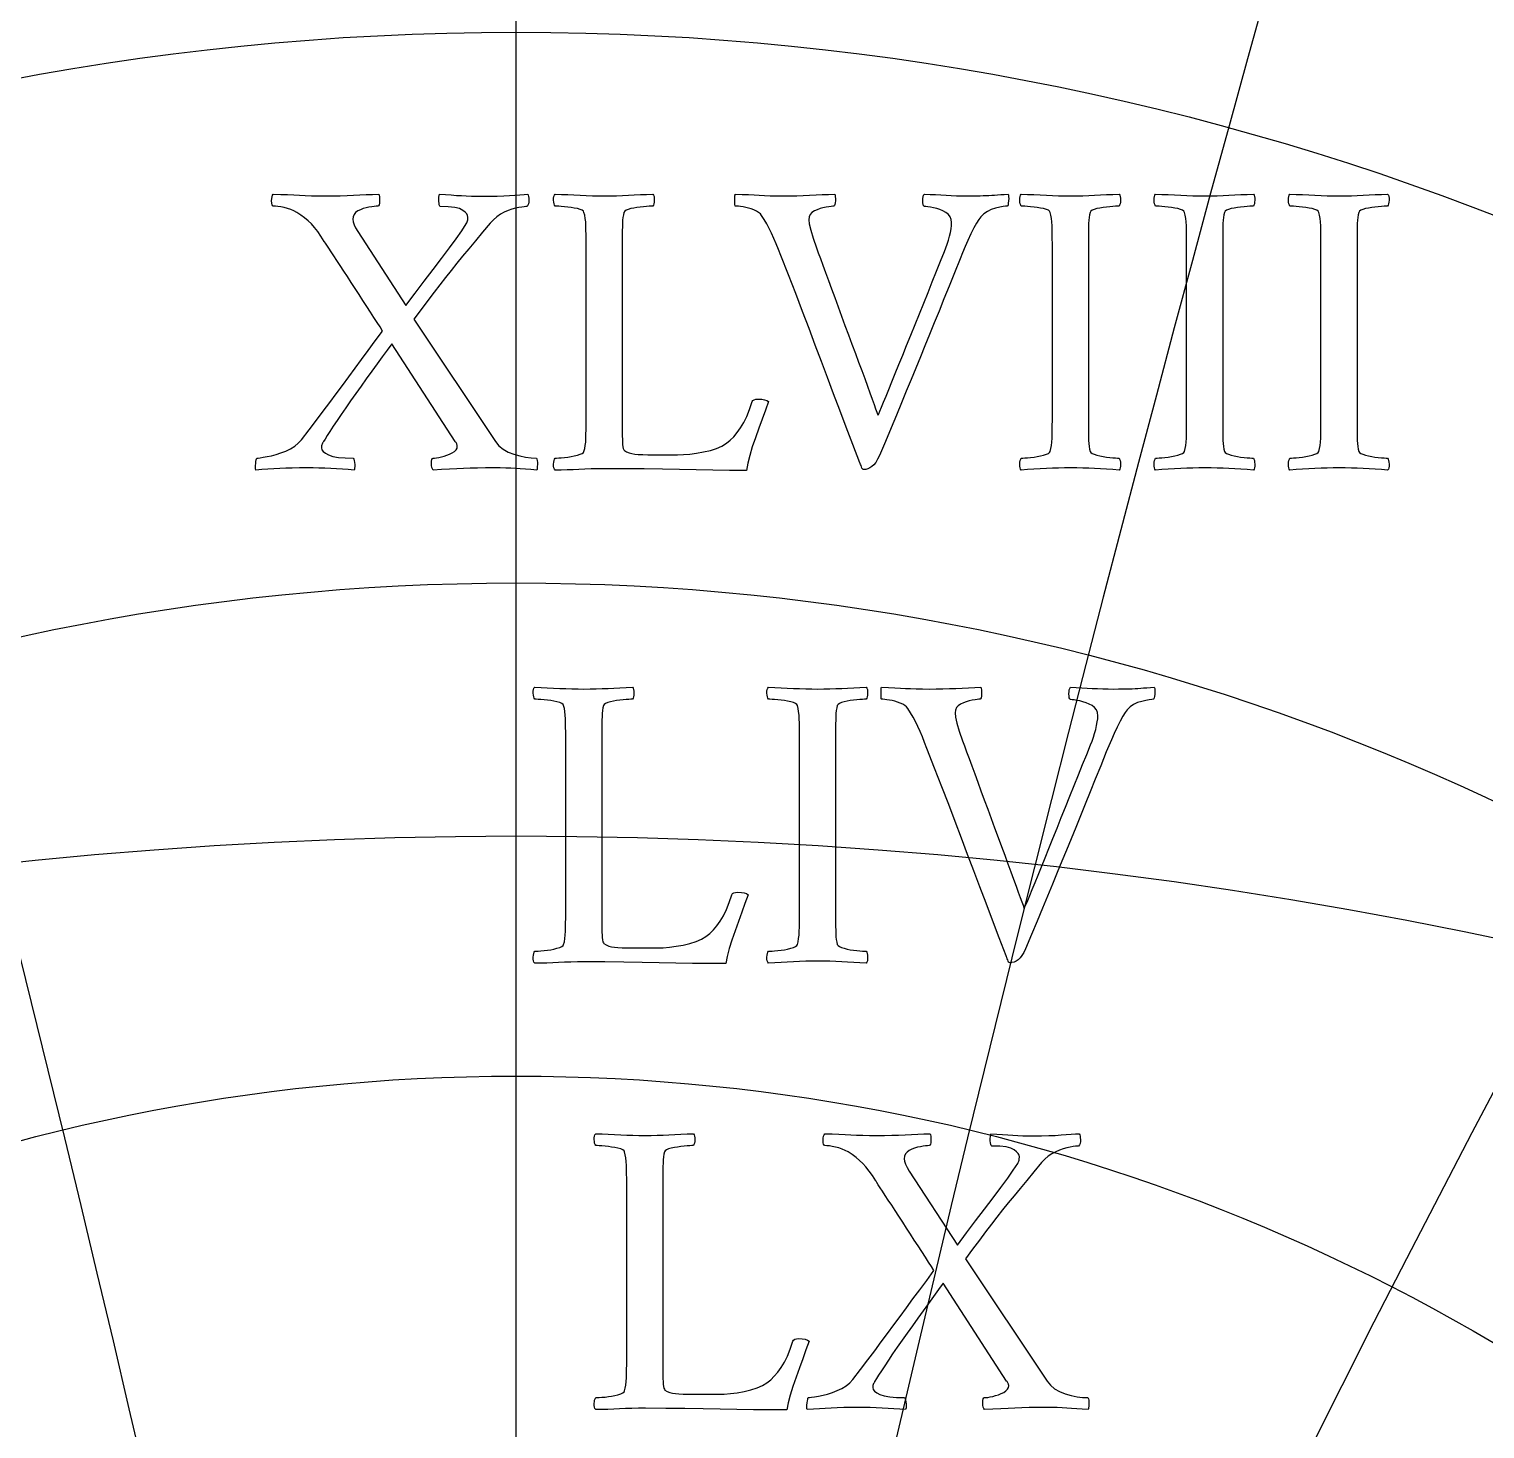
# Model space of a CAD drawing. Header units: millimetres. Extents: x -69 to 69, y -69 to 71.
# Drawn here: x -4.64 to 9.22, y 39.13 to 52.45 of the extents above; entities that cross this region are included whole.
import ezdxf

# ---------------------------------------------------------------- set-up
doc = ezdxf.new("R2010")
doc.units = ezdxf.units.MM
for name, color, linetype in [('CUT_OUTER', 1, 'Continuous'), ('ENGRAVE', 7, 'Continuous'), ('ENGRAVE_FINE', 8, 'Continuous'), ('TEXT', 5, 'Continuous')]:
    doc.layers.add(name, color=color, linetype=linetype)

msp = doc.modelspace()

# ---------------------------------------------------------------- linework, layer by layer
at = {"layer": 'CUT_OUTER'}
for centre, radius, start, end in [((-0.0002, -0.0002), 69.3899, 142.382592, 87.802904), ((-0.0008, 0.001), 69.3887, 92.196259, 142.383048)]:
    msp.add_arc(centre, radius, start, end, dxfattribs=at)
at = {"layer": 'ENGRAVE'}
msp.add_lwpolyline([(0, -68.4), (0, 68.4)], dxfattribs=at)
for centre, radius in [((0, 0), 68.4), ((0, 30.8113), 34.3351), ((0, 28.589), 29.7615), ((0, 26.798), 25.6255), ((0, 25.3528), 21.829), ((0, 0), 44.7739), ((0, 24.1917), 18.2971)]:
    msp.add_circle(centre, radius, dxfattribs=at)
for centre, radius, start, end in [((0, 33.5849), 39.4795, 131.30785, 48.69215), ((0, 37.0825), 45.3808, 158.30757, 21.69243), ((0, 41.5606), 52.3099, 177.16632, 2.83368)]:
    msp.add_arc(centre, radius, start, end, dxfattribs=at)
at = {"layer": 'ENGRAVE_FINE'}
for centre, radius, start, end in [((-326.7411, -36.2572), 331.7816, 3.549067, 18.208032), ((-326.7411, -36.2572), 331.7816, 3.549067, 18.208032), ((326.7411, -36.2572), 331.7816, 161.791968, 176.450933), ((326.7411, -36.2572), 331.7816, 161.791968, 176.450933), ((-158.2911, -36.2572), 168.4499, 7.145895, 36.6736), ((-158.2911, -36.2572), 168.4499, 7.145895, 36.6736), ((158.2911, -36.2572), 168.4499, 143.3264, 172.854105), ((158.2911, -36.2572), 168.4499, 143.3264, 172.854105), ((-99.7891, -36.2572), 115.2265, 10.840654, 55.662821), ((-99.7891, -36.2572), 115.2265, 10.840654, 55.662821), ((99.7891, -36.2572), 115.2265, 124.337179, 169.159346), ((99.7891, -36.2572), 115.2265, 124.337179, 169.159346), ((-68.6608, -36.2572), 89.6303, 14.688568, 75.445741), ((-68.6608, -36.2572), 89.6303, 14.688568, 75.445741), ((68.6608, -36.2572), 89.6303, 104.554259, 165.311432), ((68.6608, -36.2572), 89.6303, 104.554259, 165.311432)]:
    msp.add_arc(centre, radius, start, end, dxfattribs=at)
at = {"layer": 'TEXT'}
for points in [[(-1.8143, 50.8657), (-1.743, 50.866), (-1.6747, 50.8672), (-1.6095, 50.8691), (-1.5473, 50.8717), (-1.4868, 50.8746), (-1.4269, 50.8773), (-1.3675, 50.8797), (-1.3086, 50.8818), (-1.3051, 50.8717), (-1.3025, 50.8576), (-1.301, 50.8394), (-1.3005, 50.8171), (-1.3015, 50.7959), (-1.3046, 50.7807), (-1.3096, 50.7716), (-1.3167, 50.7686), (-1.3326, 50.7679), (-1.3521, 50.766), (-1.3751, 50.7629), (-1.4016, 50.7585), (-1.4295, 50.7524), (-1.4563, 50.7443), (-1.482, 50.7342), (-1.5068, 50.7221), (-1.5281, 50.7073), (-1.5432, 50.6892), (-1.5523, 50.6678), (-1.5554, 50.6432), (-1.5523, 50.6192), (-1.5432, 50.5916), (-1.5281, 50.5605), (-1.5068, 50.5259), (-1.0497, 49.822), (-0.9617, 49.9396), (-0.8758, 50.0536), (-0.7918, 50.1641), (-0.7099, 50.271), (-0.6346, 50.3704), (-0.5704, 50.4581), (-0.5173, 50.5342), (-0.4753, 50.5987), (-0.4699, 50.6088), (-0.4657, 50.6189), (-0.4628, 50.629), (-0.4611, 50.6391), (-0.4603, 50.6482), (-0.4596, 50.6553), (-0.4593, 50.6604), (-0.4591, 50.6634), (-0.4622, 50.6781), (-0.4713, 50.6937), (-0.4864, 50.7104), (-0.5077, 50.7281), (-0.5393, 50.744), (-0.5855, 50.7554), (-0.6465, 50.7623), (-0.7221, 50.7645), (-0.7275, 50.7692), (-0.7317, 50.7792), (-0.7346, 50.7945), (-0.7362, 50.8151), (-0.7366, 50.8367), (-0.7357, 50.855), (-0.7336, 50.8701), (-0.7302, 50.8818), (-0.6731, 50.8779), (-0.6194, 50.8743), (-0.569, 50.8708), (-0.5218, 50.8677), (-0.4752, 50.865), (-0.4263, 50.8631), (-0.3751, 50.862), (-0.3216, 50.8616), (-0.2478, 50.8621), (-0.18, 50.8636), (-0.1183, 50.8662), (-0.0627, 50.8697), (-0.0124, 50.8735), (0.0334, 50.8768), (0.0746, 50.8796), (0.1112, 50.8818), (0.1149, 50.8722), (0.1178, 50.8596), (0.12, 50.8439), (0.1214, 50.8252), (0.121, 50.8062), (0.1178, 50.7898), (0.1119, 50.7759), (0.1032, 50.7645), (0.0922, 50.7639), (0.0753, 50.762), (0.0527, 50.7588), (0.0243, 50.7544), (-0.0078, 50.7478), (-0.0415, 50.7382), (-0.0766, 50.7256), (-0.1133, 50.7099), (-0.1498, 50.6906), (-0.1846, 50.6669), (-0.2176, 50.639), (-0.2488, 50.6068), (-0.3212, 50.5188), (-0.3888, 50.4369), (-0.4517, 50.361), (-0.5097, 50.2912), (-0.5649, 50.2242), (-0.6194, 50.1567), (-0.6731, 50.0887), (-0.7261, 50.0202), (-0.781, 49.9482), (-0.8404, 49.8695), (-0.9043, 49.7843), (-0.9729, 49.6926), (-0.1962, 48.5276), (-0.1641, 48.4881), (-0.1244, 48.4547), (-0.0771, 48.4274), (-0.0222, 48.4062), (0.0351, 48.3903), (0.09, 48.3789), (0.1423, 48.3721), (0.1921, 48.3698), (0.1973, 48.3599), (0.2007, 48.3465), (0.2024, 48.3296), (0.2023, 48.3091), (0.2011, 48.2891), (0.1997, 48.2737), (0.1981, 48.2628), (0.1962, 48.2565), (0.1396, 48.2604), (0.087, 48.2641), (0.0384, 48.2675), (-0.0061, 48.2707), (-0.0508, 48.2733), (-0.1001, 48.2752), (-0.154, 48.2764), (-0.2124, 48.2768), (-0.2926, 48.2764), (-0.3676, 48.2752), (-0.4373, 48.2733), (-0.5016, 48.2707), (-0.5659, 48.2675), (-0.6356, 48.2641), (-0.7106, 48.2604), (-0.7908, 48.2565), (-0.7979, 48.2666), (-0.803, 48.2808), (-0.806, 48.299), (-0.807, 48.3212), (-0.806, 48.3425), (-0.803, 48.3577), (-0.7979, 48.3668), (-0.7908, 48.3698), (-0.7768, 48.3705), (-0.759, 48.3728), (-0.7374, 48.3766), (-0.7119, 48.3819), (-0.685, 48.3889), (-0.6589, 48.3976), (-0.6334, 48.4081), (-0.6088, 48.4204), (-0.5876, 48.4341), (-0.5724, 48.4492), (-0.5633, 48.4655), (-0.5603, 48.4831), (-0.5606, 48.4875), (-0.5618, 48.4927), (-0.5637, 48.4986), (-0.5663, 48.5053), (-0.5695, 48.512), (-0.5729, 48.5179), (-0.5766, 48.5231), (-0.5805, 48.5276), (-1.1832, 49.4579), (-1.2286, 49.3976), (-1.2757, 49.3341), (-1.3247, 49.2672), (-1.3754, 49.197), (-1.4266, 49.1256), (-1.477, 49.0549), (-1.5267, 48.985), (-1.5756, 48.9159), (-1.6224, 48.8491), (-1.6656, 48.7864), (-1.7053, 48.7278), (-1.7414, 48.6732), (-1.773, 48.6246), (-1.7991, 48.5842), (-1.8196, 48.5518), (-1.8345, 48.5276), (-1.8368, 48.523), (-1.8395, 48.5174), (-1.8428, 48.5109), (-1.8466, 48.5033), (-1.8502, 48.4949), (-1.8527, 48.4861), (-1.8542, 48.4767), (-1.8547, 48.4669), (-1.8504, 48.4491), (-1.8375, 48.432), (-1.816, 48.4157), (-1.7859, 48.4001), (-1.7455, 48.3869), (-1.6929, 48.3774), (-1.6282, 48.3717), (-1.5513, 48.3698), (-1.5459, 48.3599), (-1.5417, 48.3465), (-1.5388, 48.3296), (-1.5372, 48.3091), (-1.5368, 48.2891), (-1.5377, 48.2737), (-1.5398, 48.2628), (-1.5432, 48.2565), (-1.5981, 48.2604), (-1.6535, 48.2641), (-1.7093, 48.2675), (-1.7657, 48.2707), (-1.8221, 48.2733), (-1.878, 48.2752), (-1.9333, 48.2764), (-1.9882, 48.2768), (-2.0623, 48.2764), (-2.1308, 48.2752), (-2.1937, 48.2733), (-2.2511, 48.2707), (-2.3062, 48.2675), (-2.3624, 48.2641), (-2.4195, 48.2604), (-2.4777, 48.2565), (-2.4808, 48.268), (-2.4822, 48.2823), (-2.4818, 48.2994), (-2.4797, 48.3192), (-2.4768, 48.3383), (-2.4741, 48.3531), (-2.4717, 48.3636), (-2.4696, 48.3698), (-2.4573, 48.3707), (-2.4367, 48.3733), (-2.4078, 48.3778), (-2.3705, 48.3839), (-2.3282, 48.3925), (-2.2845, 48.4042), (-2.2392, 48.4188), (-2.1925, 48.4365), (-2.1476, 48.4576), (-2.108, 48.4826), (-2.0738, 48.5112), (-2.0448, 48.5437), (-1.9718, 48.6388), (-1.9022, 48.7298), (-1.8363, 48.8168), (-1.7738, 48.8997), (-1.7133, 48.9807), (-1.653, 49.062), (-1.5929, 49.1436), (-1.5331, 49.2253), (-1.4721, 49.3089), (-1.4082, 49.3957), (-1.3416, 49.4859), (-1.2722, 49.5793), (-1.2961, 49.6179), (-1.3233, 49.6607), (-1.3537, 49.7079), (-1.3875, 49.7593), (-1.4231, 49.8135), (-1.4593, 49.869), (-1.496, 49.9258), (-1.5331, 49.9838), (-1.57, 50.0415), (-1.6059, 50.0971), (-1.6408, 50.1507), (-1.6747, 50.2022), (-1.7066, 50.2505), (-1.7354, 50.2943), (-1.7612, 50.3335), (-1.7839, 50.3681), (-1.8025, 50.3964), (-1.8158, 50.4166), (-1.8237, 50.4288), (-1.8264, 50.4328), (-1.8584, 50.4826), (-1.8896, 50.5269), (-1.9201, 50.5656), (-1.9498, 50.5987), (-1.9805, 50.6283), (-2.014, 50.6563), (-2.0503, 50.6829), (-2.0893, 50.7079), (-2.1165, 50.7229), (-2.1455, 50.7357), (-2.1762, 50.7462), (-2.2087, 50.7544), (-2.2401, 50.7606), (-2.2678, 50.765), (-2.2917, 50.7677), (-2.3118, 50.7686), (-2.3189, 50.7716), (-2.3239, 50.7807), (-2.327, 50.7959), (-2.328, 50.8171), (-2.327, 50.8394), (-2.3239, 50.8576), (-2.3189, 50.8717), (-2.3118, 50.8818), (-2.2417, 50.8797), (-2.1768, 50.8773), (-2.1173, 50.8746), (-2.063, 50.8717), (-2.0088, 50.8691), (-1.9493, 50.8672), (-1.8844, 50.866), (-1.8143, 50.8657)], [(1.0093, 48.7258), (1.0093, 48.7212), (1.0093, 48.7157), (1.0093, 48.7091), (1.0093, 48.7015), (1.0093, 48.6819), (1.0093, 48.6595), (1.0093, 48.6344), (1.0093, 48.6064), (1.0095, 48.5777), (1.0103, 48.5503), (1.0115, 48.5241), (1.0133, 48.4992), (1.0158, 48.4775), (1.0194, 48.4608), (1.0239, 48.4492), (1.0295, 48.4426), (1.0509, 48.4298), (1.0745, 48.4199), (1.1004, 48.4126), (1.1286, 48.4082), (1.1621, 48.4056), (1.2039, 48.4037), (1.2541, 48.4025), (1.3127, 48.4022), (1.5351, 48.4022), (1.5932, 48.4038), (1.654, 48.4087), (1.7176, 48.4169), (1.7839, 48.4284), (1.8483, 48.4435), (1.9058, 48.4623), (1.9565, 48.485), (2.0003, 48.5114), (2.0361, 48.5402), (2.0706, 48.5741), (2.1039, 48.613), (2.1358, 48.657), (2.1663, 48.7076), (2.195, 48.7662), (2.2219, 48.833), (2.2471, 48.9078), (2.2537, 48.9184), (2.2653, 48.926), (2.282, 48.9306), (2.3037, 48.9321), (2.3371, 48.9306), (2.3644, 48.926), (2.3856, 48.9184), (2.4008, 48.9078), (2.3719, 48.8256), (2.3416, 48.7409), (2.3102, 48.6537), (2.2774, 48.564), (2.247, 48.4762), (2.2223, 48.3951), (2.2035, 48.3205), (2.1905, 48.2525), (2.0309, 48.253), (1.8719, 48.2545), (1.7134, 48.257), (1.5554, 48.2606), (1.3925, 48.2641), (1.2196, 48.2666), (1.0366, 48.2682), (0.8434, 48.2687), (0.7764, 48.2683), (0.713, 48.2671), (0.653, 48.2652), (0.5967, 48.2626), (0.5415, 48.2599), (0.4854, 48.258), (0.4283, 48.2569), (0.3701, 48.2565), (0.3632, 48.2661), (0.3585, 48.2788), (0.3561, 48.2945), (0.356, 48.3132), (0.3576, 48.3319), (0.3605, 48.3475), (0.3647, 48.3602), (0.3701, 48.3698), (0.3848, 48.3702), (0.4045, 48.3713), (0.4293, 48.3732), (0.4591, 48.3759), (0.4911, 48.3795), (0.5223, 48.3845), (0.5528, 48.3906), (0.5825, 48.3981), (0.6084, 48.4065), (0.6275, 48.4153), (0.6398, 48.4247), (0.6452, 48.4345), (0.6524, 48.4606), (0.6578, 48.4901), (0.6615, 48.5233), (0.6634, 48.5599), (0.6643, 48.5991), (0.6649, 48.6398), (0.6653, 48.682), (0.6654, 48.7258), (0.6654, 50.4126), (0.6653, 50.4565), (0.6649, 50.4991), (0.6643, 50.5404), (0.6634, 50.5805), (0.6615, 50.618), (0.6578, 50.6518), (0.6524, 50.6817), (0.6452, 50.7079), (0.6398, 50.7193), (0.6275, 50.7291), (0.6084, 50.7375), (0.5825, 50.7443), (0.5528, 50.75), (0.5223, 50.7549), (0.4911, 50.7591), (0.4591, 50.7625), (0.4293, 50.7652), (0.4045, 50.7671), (0.3848, 50.7682), (0.3701, 50.7686), (0.3647, 50.7782), (0.3605, 50.7908), (0.3576, 50.8065), (0.356, 50.8252), (0.3561, 50.8439), (0.3585, 50.8596), (0.3632, 50.8722), (0.3701, 50.8818), (0.4306, 50.8797), (0.4905, 50.8773), (0.5499, 50.8746), (0.6088, 50.8717), (0.6672, 50.8691), (0.7251, 50.8672), (0.7825, 50.866), (0.8394, 50.8657), (0.8976, 50.866), (0.9552, 50.8672), (1.0119, 50.8691), (1.0679, 50.8717), (1.1242, 50.8746), (1.1817, 50.8773), (1.2405, 50.8797), (1.3005, 50.8818), (1.3075, 50.8722), (1.3121, 50.8596), (1.3146, 50.8439), (1.3147, 50.8252), (1.313, 50.8065), (1.3101, 50.7908), (1.306, 50.7782), (1.3005, 50.7686), (1.2859, 50.7682), (1.2661, 50.7671), (1.2414, 50.7652), (1.2115, 50.7625), (1.1797, 50.7591), (1.1488, 50.7549), (1.119, 50.75), (1.0902, 50.7443), (1.0649, 50.7375), (1.0457, 50.7291), (1.0325, 50.7193), (1.0254, 50.7079), (1.02, 50.6862), (1.0158, 50.6614), (1.0129, 50.6336), (1.0113, 50.6027), (1.0104, 50.5696), (1.0098, 50.535), (1.0094, 50.4988), (1.0093, 50.4611), (1.0093, 50.4551), (1.0093, 50.449), (1.0093, 50.4429), (1.0093, 50.4369), (1.0093, 50.4308), (1.0093, 50.4247), (1.0093, 50.4187), (1.0093, 50.4126)], [(2.5424, 50.8657), (2.6066, 50.866), (2.6698, 50.8672), (2.732, 50.8691), (2.7932, 50.8717), (2.8536, 50.8746), (2.9135, 50.8773), (2.9729, 50.8797), (3.0318, 50.8818), (3.0353, 50.8719), (3.0374, 50.8581), (3.0383, 50.8405), (3.0379, 50.8191), (3.0363, 50.7985), (3.0334, 50.7832), (3.0292, 50.7732), (3.0238, 50.7686), (3.013, 50.7679), (2.997, 50.766), (2.9756, 50.7629), (2.9489, 50.7585), (2.92, 50.7524), (2.8918, 50.7443), (2.8644, 50.7342), (2.8377, 50.7221), (2.8147, 50.707), (2.7982, 50.6882), (2.7884, 50.6655), (2.7851, 50.6391), (2.7896, 50.5982), (2.8033, 50.54), (2.8261, 50.4647), (2.8579, 50.3721), (2.8755, 50.324), (2.8958, 50.2685), (2.919, 50.2057), (2.9449, 50.1355), (2.9728, 50.0598), (3.002, 49.9803), (3.0325, 49.897), (3.0642, 49.8099), (3.0967, 49.7209), (3.1294, 49.6319), (3.1624, 49.5429), (3.1957, 49.4539), (3.2283, 49.3667), (3.2594, 49.283), (3.289, 49.2028), (3.317, 49.1262), (3.3431, 49.0548), (3.3666, 48.9902), (3.3876, 48.9324), (3.406, 48.8815), (3.4213, 48.8394), (3.4328, 48.8082), (3.4405, 48.7878), (3.4445, 48.7784), (3.4508, 48.7921), (3.4616, 48.8173), (3.4771, 48.8538), (3.497, 48.9017), (3.5207, 48.959), (3.5471, 49.0236), (3.5763, 49.0955), (3.6083, 49.1748), (3.6425, 49.2599), (3.6786, 49.3492), (3.7164, 49.4429), (3.7559, 49.5409), (3.7965, 49.6414), (3.8373, 49.7426), (3.8784, 49.8446), (3.9198, 49.9474), (3.9606, 50.049), (4.0002, 50.1476), (4.0385, 50.2432), (4.0755, 50.3357), (4.0892, 50.3706), (4.1018, 50.4065), (4.1134, 50.4434), (4.124, 50.4814), (4.1329, 50.5183), (4.1392, 50.5522), (4.143, 50.583), (4.1443, 50.6108), (4.1409, 50.6411), (4.1306, 50.6674), (4.1135, 50.6897), (4.0897, 50.7079), (4.0618, 50.7228), (4.033, 50.7352), (4.0032, 50.7451), (3.9723, 50.7524), (3.9434, 50.7577), (3.9193, 50.7615), (3.8999, 50.7638), (3.8854, 50.7645), (3.8783, 50.771), (3.8732, 50.7822), (3.8702, 50.7983), (3.8692, 50.8191), (3.8702, 50.8405), (3.8732, 50.8581), (3.8783, 50.8719), (3.8854, 50.8818), (3.9392, 50.8797), (3.9916, 50.8773), (4.0424, 50.8746), (4.0917, 50.8717), (4.141, 50.8691), (4.1918, 50.8672), (4.2441, 50.866), (4.298, 50.8657), (4.3421, 50.8658), (4.3814, 50.8662), (4.4159, 50.8668), (4.4456, 50.8677), (4.4728, 50.8688), (4.4997, 50.8702), (4.5264, 50.8719), (4.5528, 50.8737), (4.5806, 50.8758), (4.6115, 50.8778), (4.6454, 50.8798), (4.6823, 50.8818), (4.6856, 50.8717), (4.6873, 50.8576), (4.6876, 50.8394), (4.6863, 50.8171), (4.684, 50.7959), (4.6813, 50.7807), (4.678, 50.7716), (4.6742, 50.7686), (4.6581, 50.7673), (4.6342, 50.7635), (4.6025, 50.7572), (4.5629, 50.7483), (4.5216, 50.7357), (4.4846, 50.718), (4.4518, 50.6953), (4.4234, 50.6674), (4.4038, 50.642), (4.3814, 50.6063), (4.3563, 50.5601), (4.3283, 50.5036), (4.2999, 50.4426), (4.2732, 50.3828), (4.2483, 50.3242), (4.2252, 50.267), (4.1717, 50.1342), (4.1205, 50.0071), (4.0716, 49.8855), (4.0249, 49.7694), (3.9797, 49.6572), (3.9349, 49.5469), (3.8907, 49.4387), (3.8469, 49.3325), (3.8031, 49.2264), (3.7585, 49.1181), (3.7131, 49.0079), (3.6669, 48.8957), (3.6189, 48.7794), (3.5678, 48.657), (3.5137, 48.5286), (3.4566, 48.3941), (3.44, 48.3587), (3.4227, 48.3293), (3.4046, 48.3061), (3.3858, 48.2889), (3.3665, 48.2765), (3.3469, 48.2677), (3.327, 48.2623), (3.3069, 48.2606), (3.3011, 48.2622), (3.2958, 48.2671), (3.291, 48.2754), (3.2867, 48.2869), (3.2826, 48.2991), (3.2786, 48.3096), (3.2746, 48.3183), (3.2705, 48.3253), (3.2049, 48.4984), (3.1416, 48.6656), (3.0805, 48.827), (3.0217, 48.9826), (2.9638, 49.136), (2.9054, 49.2906), (2.8465, 49.4464), (2.7871, 49.6036), (2.7256, 49.7654), (2.6602, 49.9353), (2.5911, 50.1133), (2.5181, 50.2993), (2.496, 50.3565), (2.4741, 50.4106), (2.4525, 50.4616), (2.4311, 50.5097), (2.4093, 50.5552), (2.3861, 50.5987), (2.3617, 50.6401), (2.3361, 50.6796), (2.3239, 50.695), (2.3078, 50.7089), (2.2875, 50.7213), (2.2633, 50.7322), (2.2371, 50.7415), (2.2112, 50.7494), (2.1855, 50.7557), (2.1601, 50.7605), (2.1365, 50.764), (2.1161, 50.7665), (2.0991, 50.7681), (2.0853, 50.7686), (2.0835, 50.772), (2.0822, 50.7822), (2.0815, 50.7993), (2.0812, 50.8232), (2.0815, 50.8473), (2.0822, 50.8652), (2.0835, 50.8767), (2.0853, 50.8818), (2.1511, 50.8797), (2.2112, 50.8773), (2.2654, 50.8746), (2.3138, 50.8717), (2.3622, 50.8691), (2.4165, 50.8672), (2.4765, 50.866), (2.5424, 50.8657)], [(5.2769, 50.8657), (5.3352, 50.866), (5.3927, 50.8672), (5.4495, 50.8691), (5.5055, 50.8717), (5.5617, 50.8746), (5.6192, 50.8773), (5.678, 50.8797), (5.7381, 50.8818), (5.745, 50.8722), (5.7497, 50.8596), (5.7521, 50.8439), (5.7522, 50.8252), (5.7506, 50.8065), (5.7477, 50.7908), (5.7435, 50.7782), (5.7381, 50.7686), (5.7234, 50.7682), (5.7037, 50.7671), (5.6789, 50.7652), (5.6491, 50.7625), (5.6172, 50.7591), (5.5864, 50.7549), (5.5565, 50.75), (5.5277, 50.7443), (5.5024, 50.7375), (5.4832, 50.7291), (5.4701, 50.7193), (5.463, 50.7079), (5.4576, 50.6862), (5.4534, 50.6614), (5.4505, 50.6336), (5.4488, 50.6027), (5.4479, 50.5696), (5.4473, 50.535), (5.4469, 50.4988), (5.4468, 50.4611), (5.4468, 50.4551), (5.4468, 50.449), (5.4468, 50.4429), (5.4468, 50.4369), (5.4468, 50.4308), (5.4468, 50.4247), (5.4468, 50.4187), (5.4468, 50.4126), (5.4468, 48.7258), (5.4468, 48.7197), (5.4468, 48.7136), (5.4468, 48.7076), (5.4468, 48.7015), (5.4468, 48.6954), (5.4468, 48.6894), (5.4468, 48.6833), (5.4468, 48.6772), (5.4469, 48.6397), (5.4473, 48.6039), (5.4479, 48.5699), (5.4488, 48.5377), (5.4505, 48.5077), (5.4534, 48.4805), (5.4576, 48.4561), (5.463, 48.4345), (5.4701, 48.4247), (5.4832, 48.4153), (5.5024, 48.4065), (5.5277, 48.3981), (5.5565, 48.3906), (5.5864, 48.3845), (5.6172, 48.3795), (5.6491, 48.3759), (5.6789, 48.3732), (5.7037, 48.3713), (5.7234, 48.3702), (5.7381, 48.3698), (5.7435, 48.3602), (5.7477, 48.3475), (5.7506, 48.3319), (5.7522, 48.3132), (5.7521, 48.2945), (5.7497, 48.2788), (5.745, 48.2661), (5.7381, 48.2565), (5.678, 48.2604), (5.6192, 48.2641), (5.5617, 48.2675), (5.5055, 48.2707), (5.4495, 48.2733), (5.3927, 48.2752), (5.3352, 48.2764), (5.2769, 48.2768), (5.22, 48.2764), (5.1626, 48.2752), (5.1047, 48.2733), (5.0463, 48.2707), (4.9874, 48.2675), (4.928, 48.2641), (4.8681, 48.2604), (4.8077, 48.2565), (4.8007, 48.2661), (4.796, 48.2788), (4.7936, 48.2945), (4.7935, 48.3132), (4.7952, 48.3319), (4.7981, 48.3475), (4.8022, 48.3602), (4.8077, 48.3698), (4.8223, 48.3702), (4.8421, 48.3713), (4.8668, 48.3732), (4.8967, 48.3759), (4.9286, 48.3795), (4.9599, 48.3845), (4.9903, 48.3906), (5.02, 48.3981), (5.046, 48.4065), (5.065, 48.4153), (5.0773, 48.4247), (5.0827, 48.4345), (5.09, 48.4606), (5.0954, 48.4901), (5.0991, 48.5233), (5.1009, 48.5599), (5.1018, 48.5991), (5.1025, 48.6398), (5.1028, 48.682), (5.103, 48.7258), (5.103, 50.4126), (5.1028, 50.4565), (5.1025, 50.4991), (5.1018, 50.5404), (5.1009, 50.5805), (5.0991, 50.618), (5.0954, 50.6518), (5.09, 50.6817), (5.0827, 50.7079), (5.0773, 50.7193), (5.065, 50.7291), (5.046, 50.7375), (5.02, 50.7443), (4.9903, 50.75), (4.9599, 50.7549), (4.9286, 50.7591), (4.8967, 50.7625), (4.8668, 50.7652), (4.8421, 50.7671), (4.8223, 50.7682), (4.8077, 50.7686), (4.8022, 50.7782), (4.7981, 50.7908), (4.7952, 50.8065), (4.7935, 50.8252), (4.7936, 50.8439), (4.796, 50.8596), (4.8007, 50.8722), (4.8077, 50.8818), (4.8681, 50.8797), (4.928, 50.8773), (4.9874, 50.8746), (5.0463, 50.8717), (5.1047, 50.8691), (5.1626, 50.8672), (5.22, 50.866), (5.2769, 50.8657)], [(6.5552, 50.8657), (6.6135, 50.866), (6.671, 50.8672), (6.7277, 50.8691), (6.7837, 50.8717), (6.84, 50.8746), (6.8975, 50.8773), (6.9563, 50.8797), (7.0163, 50.8818), (7.0233, 50.8722), (7.028, 50.8596), (7.0304, 50.8439), (7.0305, 50.8252), (7.0288, 50.8065), (7.0259, 50.7908), (7.0218, 50.7782), (7.0163, 50.7686), (7.0017, 50.7682), (6.9819, 50.7671), (6.9572, 50.7652), (6.9273, 50.7625), (6.8955, 50.7591), (6.8646, 50.7549), (6.8348, 50.75), (6.806, 50.7443), (6.7807, 50.7375), (6.7615, 50.7291), (6.7483, 50.7193), (6.7413, 50.7079), (6.7358, 50.6862), (6.7317, 50.6614), (6.7287, 50.6336), (6.7271, 50.6027), (6.7262, 50.5696), (6.7256, 50.535), (6.7252, 50.4988), (6.7251, 50.4611), (6.7251, 50.4551), (6.7251, 50.449), (6.7251, 50.4429), (6.7251, 50.4369), (6.7251, 50.4308), (6.7251, 50.4247), (6.7251, 50.4187), (6.7251, 50.4126), (6.7251, 48.7258), (6.7251, 48.7197), (6.7251, 48.7136), (6.7251, 48.7076), (6.7251, 48.7015), (6.7251, 48.6954), (6.7251, 48.6894), (6.7251, 48.6833), (6.7251, 48.6772), (6.7252, 48.6397), (6.7256, 48.6039), (6.7262, 48.5699), (6.7271, 48.5377), (6.7287, 48.5077), (6.7317, 48.4805), (6.7358, 48.4561), (6.7413, 48.4345), (6.7483, 48.4247), (6.7615, 48.4153), (6.7807, 48.4065), (6.806, 48.3981), (6.8348, 48.3906), (6.8646, 48.3845), (6.8955, 48.3795), (6.9273, 48.3759), (6.9572, 48.3732), (6.9819, 48.3713), (7.0017, 48.3702), (7.0163, 48.3698), (7.0218, 48.3602), (7.0259, 48.3475), (7.0288, 48.3319), (7.0305, 48.3132), (7.0304, 48.2945), (7.028, 48.2788), (7.0233, 48.2661), (7.0163, 48.2565), (6.9563, 48.2604), (6.8975, 48.2641), (6.84, 48.2675), (6.7837, 48.2707), (6.7277, 48.2733), (6.671, 48.2752), (6.6135, 48.2764), (6.5552, 48.2768), (6.4983, 48.2764), (6.4409, 48.2752), (6.383, 48.2733), (6.3246, 48.2707), (6.2657, 48.2675), (6.2063, 48.2641), (6.1464, 48.2604), (6.0859, 48.2565), (6.079, 48.2661), (6.0743, 48.2788), (6.0719, 48.2945), (6.0718, 48.3132), (6.0734, 48.3319), (6.0763, 48.3475), (6.0805, 48.3602), (6.0859, 48.3698), (6.1006, 48.3702), (6.1203, 48.3713), (6.1451, 48.3732), (6.1749, 48.3759), (6.2069, 48.3795), (6.2381, 48.3845), (6.2686, 48.3906), (6.2983, 48.3981), (6.3242, 48.4065), (6.3433, 48.4153), (6.3556, 48.4247), (6.361, 48.4345), (6.3682, 48.4606), (6.3737, 48.4901), (6.3773, 48.5233), (6.3792, 48.5599), (6.3801, 48.5991), (6.3807, 48.6398), (6.3811, 48.682), (6.3812, 48.7258), (6.3812, 50.4126), (6.3811, 50.4565), (6.3807, 50.4991), (6.3801, 50.5404), (6.3792, 50.5805), (6.3773, 50.618), (6.3737, 50.6518), (6.3682, 50.6817), (6.361, 50.7079), (6.3556, 50.7193), (6.3433, 50.7291), (6.3242, 50.7375), (6.2983, 50.7443), (6.2686, 50.75), (6.2381, 50.7549), (6.2069, 50.7591), (6.1749, 50.7625), (6.1451, 50.7652), (6.1203, 50.7671), (6.1006, 50.7682), (6.0859, 50.7686), (6.0805, 50.7782), (6.0763, 50.7908), (6.0734, 50.8065), (6.0718, 50.8252), (6.0719, 50.8439), (6.0743, 50.8596), (6.079, 50.8722), (6.0859, 50.8818), (6.1464, 50.8797), (6.2063, 50.8773), (6.2657, 50.8746), (6.3246, 50.8717), (6.383, 50.8691), (6.4409, 50.8672), (6.4983, 50.866), (6.5552, 50.8657)], [(7.8335, 50.8657), (7.8917, 50.866), (7.9492, 50.8672), (8.006, 50.8691), (8.062, 50.8717), (8.1183, 50.8746), (8.1758, 50.8773), (8.2346, 50.8797), (8.2946, 50.8818), (8.3016, 50.8722), (8.3062, 50.8596), (8.3086, 50.8439), (8.3088, 50.8252), (8.3071, 50.8065), (8.3042, 50.7908), (8.3, 50.7782), (8.2946, 50.7686), (8.2799, 50.7682), (8.2602, 50.7671), (8.2354, 50.7652), (8.2056, 50.7625), (8.1738, 50.7591), (8.1429, 50.7549), (8.1131, 50.75), (8.0843, 50.7443), (8.059, 50.7375), (8.0398, 50.7291), (8.0266, 50.7193), (8.0195, 50.7079), (8.0141, 50.6862), (8.0099, 50.6614), (8.007, 50.6336), (8.0054, 50.6027), (8.0045, 50.5696), (8.0039, 50.535), (8.0035, 50.4988), (8.0034, 50.4611), (8.0034, 50.4551), (8.0034, 50.449), (8.0034, 50.4429), (8.0034, 50.4369), (8.0034, 50.4308), (8.0034, 50.4247), (8.0034, 50.4187), (8.0034, 50.4126), (8.0034, 48.7258), (8.0034, 48.7197), (8.0034, 48.7136), (8.0034, 48.7076), (8.0034, 48.7015), (8.0034, 48.6954), (8.0034, 48.6894), (8.0034, 48.6833), (8.0034, 48.6772), (8.0035, 48.6397), (8.0039, 48.6039), (8.0045, 48.5699), (8.0054, 48.5377), (8.007, 48.5077), (8.0099, 48.4805), (8.0141, 48.4561), (8.0195, 48.4345), (8.0266, 48.4247), (8.0398, 48.4153), (8.059, 48.4065), (8.0843, 48.3981), (8.1131, 48.3906), (8.1429, 48.3845), (8.1738, 48.3795), (8.2056, 48.3759), (8.2354, 48.3732), (8.2602, 48.3713), (8.2799, 48.3702), (8.2946, 48.3698), (8.3, 48.3602), (8.3042, 48.3475), (8.3071, 48.3319), (8.3088, 48.3132), (8.3086, 48.2945), (8.3062, 48.2788), (8.3016, 48.2661), (8.2946, 48.2565), (8.2346, 48.2604), (8.1758, 48.2641), (8.1183, 48.2675), (8.062, 48.2707), (8.006, 48.2733), (7.9492, 48.2752), (7.8917, 48.2764), (7.8335, 48.2768), (7.7766, 48.2764), (7.7192, 48.2752), (7.6613, 48.2733), (7.6029, 48.2707), (7.544, 48.2675), (7.4846, 48.2641), (7.4246, 48.2604), (7.3642, 48.2565), (7.3573, 48.2661), (7.3526, 48.2788), (7.3502, 48.2945), (7.3501, 48.3132), (7.3517, 48.3319), (7.3546, 48.3475), (7.3588, 48.3602), (7.3642, 48.3698), (7.3789, 48.3702), (7.3986, 48.3713), (7.4234, 48.3732), (7.4532, 48.3759), (7.4852, 48.3795), (7.5164, 48.3845), (7.5469, 48.3906), (7.5766, 48.3981), (7.6025, 48.4065), (7.6216, 48.4153), (7.6339, 48.4247), (7.6393, 48.4345), (7.6465, 48.4606), (7.6519, 48.4901), (7.6556, 48.5233), (7.6575, 48.5599), (7.6584, 48.5991), (7.659, 48.6398), (7.6594, 48.682), (7.6595, 48.7258), (7.6595, 50.4126), (7.6594, 50.4565), (7.659, 50.4991), (7.6584, 50.5404), (7.6575, 50.5805), (7.6556, 50.618), (7.6519, 50.6518), (7.6465, 50.6817), (7.6393, 50.7079), (7.6339, 50.7193), (7.6216, 50.7291), (7.6025, 50.7375), (7.5766, 50.7443), (7.5469, 50.75), (7.5164, 50.7549), (7.4852, 50.7591), (7.4532, 50.7625), (7.4234, 50.7652), (7.3986, 50.7671), (7.3789, 50.7682), (7.3642, 50.7686), (7.3588, 50.7782), (7.3546, 50.7908), (7.3517, 50.8065), (7.3501, 50.8252), (7.3502, 50.8439), (7.3526, 50.8596), (7.3573, 50.8722), (7.3642, 50.8818), (7.4246, 50.8797), (7.4846, 50.8773), (7.544, 50.8746), (7.6029, 50.8717), (7.6613, 50.8691), (7.7192, 50.8672), (7.7766, 50.866), (7.8335, 50.8657)], [(0.8151, 44.0328), (0.8151, 44.0282), (0.8151, 44.0226), (0.8151, 44.0161), (0.8151, 44.0085), (0.8151, 43.9889), (0.8151, 43.9665), (0.8151, 43.9414), (0.8151, 43.9134), (0.8154, 43.8847), (0.8161, 43.8573), (0.8174, 43.8311), (0.8191, 43.8062), (0.8217, 43.7845), (0.8252, 43.7678), (0.8298, 43.7562), (0.8353, 43.7496), (0.8567, 43.7368), (0.8803, 43.7268), (0.9062, 43.7196), (0.9344, 43.7152), (0.9679, 43.7126), (1.0098, 43.7107), (1.06, 43.7095), (1.1185, 43.7091), (1.341, 43.7091), (1.399, 43.7108), (1.4598, 43.7157), (1.5234, 43.7239), (1.5897, 43.7354), (1.6541, 43.7505), (1.7116, 43.7693), (1.7623, 43.7919), (1.8062, 43.8184), (1.8419, 43.8472), (1.8764, 43.8811), (1.9097, 43.92), (1.9417, 43.964), (1.9721, 44.0146), (2.0008, 44.0732), (2.0278, 44.14), (2.0529, 44.2148), (2.0595, 44.2254), (2.0711, 44.233), (2.0878, 44.2375), (2.1096, 44.2391), (2.1429, 44.2375), (2.1702, 44.233), (2.1915, 44.2254), (2.2066, 44.2148), (2.1777, 44.1326), (2.1475, 44.0479), (2.116, 43.9607), (2.0833, 43.871), (2.0528, 43.7832), (2.0281, 43.7021), (2.0093, 43.6275), (1.9963, 43.5595), (1.8368, 43.56), (1.6777, 43.5615), (1.5192, 43.564), (1.3612, 43.5676), (1.1984, 43.5711), (1.0254, 43.5736), (0.8424, 43.5752), (0.6492, 43.5757), (0.5823, 43.5753), (0.5188, 43.5741), (0.4589, 43.5722), (0.4025, 43.5696), (0.3474, 43.5669), (0.2913, 43.565), (0.2341, 43.5639), (0.176, 43.5635), (0.169, 43.5731), (0.1643, 43.5858), (0.1619, 43.6014), (0.1618, 43.6202), (0.1634, 43.6389), (0.1664, 43.6545), (0.1705, 43.6672), (0.176, 43.6768), (0.1906, 43.6772), (0.2103, 43.6783), (0.2351, 43.6802), (0.265, 43.6829), (0.2969, 43.6865), (0.3282, 43.6915), (0.3586, 43.6976), (0.3883, 43.7051), (0.4142, 43.7134), (0.4333, 43.7223), (0.4456, 43.7317), (0.451, 43.7415), (0.4582, 43.7676), (0.4637, 43.7971), (0.4673, 43.8303), (0.4692, 43.8669), (0.4701, 43.9061), (0.4708, 43.9468), (0.4711, 43.989), (0.4713, 44.0328), (0.4713, 45.7196), (0.4711, 45.7635), (0.4708, 45.8061), (0.4701, 45.8474), (0.4692, 45.8875), (0.4673, 45.925), (0.4637, 45.9588), (0.4582, 45.9887), (0.451, 46.0149), (0.4456, 46.0263), (0.4333, 46.0361), (0.4142, 46.0445), (0.3883, 46.0513), (0.3586, 46.057), (0.3282, 46.0619), (0.2969, 46.0661), (0.265, 46.0695), (0.2351, 46.0722), (0.2103, 46.0741), (0.1906, 46.0752), (0.176, 46.0756), (0.1705, 46.0852), (0.1664, 46.0978), (0.1634, 46.1135), (0.1618, 46.1322), (0.1619, 46.1509), (0.1643, 46.1666), (0.169, 46.1792), (0.176, 46.1888), (0.2364, 46.1867), (0.2963, 46.1843), (0.3557, 46.1816), (0.4146, 46.1787), (0.473, 46.1761), (0.5309, 46.1742), (0.5883, 46.173), (0.6452, 46.1727), (0.7035, 46.173), (0.761, 46.1742), (0.8178, 46.1761), (0.8738, 46.1787), (0.93, 46.1816), (0.9875, 46.1843), (1.0463, 46.1867), (1.1064, 46.1888), (1.1133, 46.1792), (1.118, 46.1666), (1.1204, 46.1509), (1.1205, 46.1322), (1.1189, 46.1135), (1.116, 46.0978), (1.1118, 46.0852), (1.1064, 46.0756), (1.0917, 46.0752), (1.072, 46.0741), (1.0472, 46.0722), (1.0174, 46.0695), (0.9855, 46.0661), (0.9547, 46.0619), (0.9248, 46.057), (0.896, 46.0513), (0.8707, 46.0445), (0.8515, 46.0361), (0.8384, 46.0263), (0.8313, 46.0149), (0.8258, 45.9931), (0.8217, 45.9684), (0.8188, 45.9406), (0.8171, 45.9097), (0.8162, 45.8766), (0.8156, 45.842), (0.8152, 45.8058), (0.8151, 45.7681), (0.8151, 45.7621), (0.8151, 45.756), (0.8151, 45.7499), (0.8151, 45.7439), (0.8151, 45.7378), (0.8151, 45.7317), (0.8151, 45.7257), (0.8151, 45.7196)], [(2.87, 46.1727), (2.9283, 46.173), (2.9858, 46.1742), (3.0426, 46.1761), (3.0986, 46.1787), (3.1548, 46.1816), (3.2124, 46.1843), (3.2711, 46.1867), (3.3312, 46.1888), (3.3381, 46.1792), (3.3428, 46.1666), (3.3452, 46.1509), (3.3453, 46.1322), (3.3437, 46.1135), (3.3408, 46.0978), (3.3366, 46.0852), (3.3312, 46.0756), (3.3165, 46.0752), (3.2968, 46.0741), (3.272, 46.0722), (3.2422, 46.0695), (3.2103, 46.0661), (3.1795, 46.0619), (3.1497, 46.057), (3.1208, 46.0513), (3.0956, 46.0445), (3.0763, 46.0361), (3.0632, 46.0263), (3.0561, 46.0149), (3.0507, 45.9931), (3.0465, 45.9684), (3.0436, 45.9406), (3.042, 45.9097), (3.0411, 45.8766), (3.0404, 45.842), (3.0401, 45.8058), (3.0399, 45.7681), (3.0399, 45.7621), (3.0399, 45.756), (3.0399, 45.7499), (3.0399, 45.7439), (3.0399, 45.7378), (3.0399, 45.7317), (3.0399, 45.7257), (3.0399, 45.7196), (3.0399, 44.0328), (3.0399, 44.0267), (3.0399, 44.0206), (3.0399, 44.0146), (3.0399, 44.0085), (3.0399, 44.0024), (3.0399, 43.9964), (3.0399, 43.9903), (3.0399, 43.9842), (3.0401, 43.9467), (3.0404, 43.9109), (3.0411, 43.8769), (3.042, 43.8447), (3.0436, 43.8147), (3.0465, 43.7875), (3.0507, 43.7631), (3.0561, 43.7415), (3.0632, 43.7317), (3.0763, 43.7223), (3.0956, 43.7134), (3.1208, 43.7051), (3.1497, 43.6976), (3.1795, 43.6915), (3.2103, 43.6865), (3.2422, 43.6829), (3.272, 43.6802), (3.2968, 43.6783), (3.3165, 43.6772), (3.3312, 43.6768), (3.3366, 43.6672), (3.3408, 43.6545), (3.3437, 43.6389), (3.3453, 43.6202), (3.3452, 43.6014), (3.3428, 43.5858), (3.3381, 43.5731), (3.3312, 43.5635), (3.2711, 43.5674), (3.2124, 43.5711), (3.1548, 43.5745), (3.0986, 43.5777), (3.0426, 43.5803), (2.9858, 43.5822), (2.9283, 43.5834), (2.87, 43.5837), (2.8132, 43.5834), (2.7558, 43.5822), (2.6979, 43.5803), (2.6395, 43.5777), (2.5806, 43.5745), (2.5211, 43.5711), (2.4612, 43.5674), (2.4008, 43.5635), (2.3939, 43.5731), (2.3892, 43.5858), (2.3868, 43.6014), (2.3866, 43.6202), (2.3883, 43.6389), (2.3912, 43.6545), (2.3954, 43.6672), (2.4008, 43.6768), (2.4155, 43.6772), (2.4352, 43.6783), (2.46, 43.6802), (2.4898, 43.6829), (2.5218, 43.6865), (2.553, 43.6915), (2.5835, 43.6976), (2.6132, 43.7051), (2.6391, 43.7134), (2.6582, 43.7223), (2.6704, 43.7317), (2.6759, 43.7415), (2.6831, 43.7676), (2.6885, 43.7971), (2.6922, 43.8303), (2.6941, 43.8669), (2.695, 43.9061), (2.6956, 43.9468), (2.696, 43.989), (2.6961, 44.0328), (2.6961, 45.7196), (2.696, 45.7635), (2.6956, 45.8061), (2.695, 45.8474), (2.6941, 45.8875), (2.6922, 45.925), (2.6885, 45.9588), (2.6831, 45.9887), (2.6759, 46.0149), (2.6704, 46.0263), (2.6582, 46.0361), (2.6391, 46.0445), (2.6132, 46.0513), (2.5835, 46.057), (2.553, 46.0619), (2.5218, 46.0661), (2.4898, 46.0695), (2.46, 46.0722), (2.4352, 46.0741), (2.4155, 46.0752), (2.4008, 46.0756), (2.3954, 46.0852), (2.3912, 46.0978), (2.3883, 46.1135), (2.3866, 46.1322), (2.3868, 46.1509), (2.3892, 46.1666), (2.3939, 46.1792), (2.4008, 46.1888), (2.4612, 46.1867), (2.5211, 46.1843), (2.5806, 46.1816), (2.6395, 46.1787), (2.6979, 46.1761), (2.7558, 46.1742), (2.8132, 46.173), (2.87, 46.1727)], [(3.9339, 46.1727), (3.9981, 46.173), (4.0613, 46.1742), (4.1235, 46.1761), (4.1847, 46.1787), (4.2451, 46.1816), (4.3051, 46.1843), (4.3645, 46.1867), (4.4234, 46.1888), (4.4268, 46.1788), (4.4289, 46.1651), (4.4298, 46.1475), (4.4295, 46.1261), (4.4278, 46.1055), (4.4249, 46.0902), (4.4207, 46.0802), (4.4153, 46.0756), (4.4045, 46.0749), (4.3885, 46.073), (4.3671, 46.0699), (4.3405, 46.0655), (4.3115, 46.0594), (4.2833, 46.0513), (4.2559, 46.0412), (4.2292, 46.029), (4.2062, 46.014), (4.1898, 45.9952), (4.1799, 45.9725), (4.1766, 45.9461), (4.1812, 45.9052), (4.1948, 45.847), (4.2176, 45.7717), (4.2494, 45.6791), (4.267, 45.631), (4.2874, 45.5755), (4.3105, 45.5127), (4.3364, 45.4425), (4.3643, 45.3668), (4.3936, 45.2873), (4.424, 45.204), (4.4557, 45.1169), (4.4882, 45.0279), (4.521, 44.9389), (4.554, 44.8499), (4.5872, 44.7609), (4.6198, 44.6737), (4.6509, 44.59), (4.6805, 44.5098), (4.7086, 44.4332), (4.7346, 44.3618), (4.7581, 44.2972), (4.7791, 44.2394), (4.7976, 44.1885), (4.8129, 44.1464), (4.8244, 44.1152), (4.8321, 44.0948), (4.836, 44.0853), (4.8423, 44.0991), (4.8532, 44.1243), (4.8686, 44.1608), (4.8886, 44.2087), (4.9122, 44.266), (4.9386, 44.3306), (4.9678, 44.4025), (4.9998, 44.4818), (5.0341, 44.5669), (5.0701, 44.6562), (5.1079, 44.7499), (5.1475, 44.8479), (5.188, 44.9484), (5.2289, 45.0496), (5.27, 45.1516), (5.3113, 45.2544), (5.3521, 45.356), (5.3917, 45.4546), (5.43, 45.5502), (5.467, 45.6427), (5.4807, 45.6776), (5.4933, 45.7135), (5.505, 45.7504), (5.5156, 45.7884), (5.5244, 45.8253), (5.5307, 45.8592), (5.5345, 45.89), (5.5358, 45.9178), (5.5324, 45.9481), (5.5222, 45.9744), (5.5051, 45.9967), (5.4812, 46.0149), (5.4534, 46.0298), (5.4246, 46.0422), (5.3947, 46.0521), (5.3639, 46.0594), (5.3349, 46.0647), (5.3108, 46.0685), (5.2915, 46.0708), (5.2769, 46.0715), (5.2698, 46.078), (5.2648, 46.0892), (5.2617, 46.1053), (5.2607, 46.1261), (5.2617, 46.1475), (5.2648, 46.1651), (5.2698, 46.1788), (5.2769, 46.1888), (5.3308, 46.1867), (5.3831, 46.1843), (5.4339, 46.1816), (5.4832, 46.1787), (5.5325, 46.1761), (5.5833, 46.1742), (5.6357, 46.173), (5.6895, 46.1727), (5.7336, 46.1728), (5.773, 46.1732), (5.8075, 46.1738), (5.8372, 46.1747), (5.8643, 46.1758), (5.8913, 46.1772), (5.9179, 46.1788), (5.9444, 46.1807), (5.9722, 46.1828), (6.003, 46.1848), (6.0369, 46.1868), (6.0738, 46.1888), (6.0771, 46.1787), (6.0789, 46.1646), (6.0791, 46.1464), (6.0779, 46.1241), (6.0756, 46.1029), (6.0728, 46.0877), (6.0695, 46.0786), (6.0657, 46.0756), (6.0497, 46.0743), (6.0258, 46.0705), (5.994, 46.0642), (5.9545, 46.0553), (5.9131, 46.0427), (5.8761, 46.025), (5.8434, 46.0023), (5.8149, 45.9744), (5.7953, 45.949), (5.773, 45.9133), (5.7478, 45.8671), (5.7199, 45.8106), (5.6914, 45.7496), (5.6647, 45.6898), (5.6398, 45.6312), (5.6167, 45.574), (5.5632, 45.4412), (5.512, 45.3141), (5.4631, 45.1925), (5.4165, 45.0764), (5.3712, 44.9642), (5.3265, 44.8539), (5.2822, 44.7457), (5.2385, 44.6395), (5.1946, 44.5334), (5.15, 44.4251), (5.1046, 44.3149), (5.0585, 44.2027), (5.0104, 44.0864), (4.9594, 43.964), (4.9053, 43.8356), (4.8481, 43.7011), (4.8316, 43.6657), (4.8142, 43.6363), (4.7962, 43.6131), (4.7773, 43.5959), (4.758, 43.5835), (4.7384, 43.5746), (4.7186, 43.5693), (4.6985, 43.5676), (4.6926, 43.5692), (4.6873, 43.5741), (4.6825, 43.5824), (4.6782, 43.5939), (4.6742, 43.6061), (4.6701, 43.6166), (4.6661, 43.6253), (4.662, 43.6323), (4.5964, 43.8053), (4.5331, 43.9726), (4.4721, 44.134), (4.4133, 44.2896), (4.3554, 44.443), (4.297, 44.5976), (4.2381, 44.7534), (4.1787, 44.9106), (4.1171, 45.0724), (4.0517, 45.2423), (3.9826, 45.4203), (3.9096, 45.6063), (3.8875, 45.6635), (3.8657, 45.7176), (3.844, 45.7686), (3.8227, 45.8167), (3.8008, 45.8622), (3.7777, 45.9057), (3.7533, 45.9471), (3.7276, 45.9866), (3.7155, 46.002), (3.6993, 46.0159), (3.6791, 46.0283), (3.6548, 46.0392), (3.6286, 46.0485), (3.6027, 46.0564), (3.5771, 46.0627), (3.5517, 46.0675), (3.528, 46.071), (3.5077, 46.0735), (3.4906, 46.0751), (3.4768, 46.0756), (3.475, 46.079), (3.4738, 46.0892), (3.473, 46.1063), (3.4728, 46.1302), (3.473, 46.1543), (3.4738, 46.1721), (3.475, 46.1837), (3.4768, 46.1888), (3.5427, 46.1867), (3.6027, 46.1843), (3.657, 46.1816), (3.7054, 46.1787), (3.7538, 46.1761), (3.808, 46.1742), (3.8681, 46.173), (3.9339, 46.1727)], [(1.3956, 39.7844), (1.3956, 39.7799), (1.3956, 39.7743), (1.3956, 39.7678), (1.3956, 39.7602), (1.3956, 39.7406), (1.3956, 39.7182), (1.3956, 39.693), (1.3956, 39.6651), (1.3958, 39.6364), (1.3966, 39.609), (1.3979, 39.5828), (1.3996, 39.5579), (1.4022, 39.5362), (1.4057, 39.5195), (1.4102, 39.5079), (1.4158, 39.5013), (1.4372, 39.4885), (1.4608, 39.4785), (1.4867, 39.4713), (1.5149, 39.4669), (1.5484, 39.4642), (1.5903, 39.4623), (1.6404, 39.4612), (1.699, 39.4608), (1.9215, 39.4608), (1.9795, 39.4625), (2.0403, 39.4674), (2.1039, 39.4756), (2.1702, 39.4871), (2.2346, 39.5022), (2.2921, 39.521), (2.3428, 39.5436), (2.3866, 39.57), (2.4224, 39.5989), (2.4569, 39.6327), (2.4902, 39.6717), (2.5222, 39.7157), (2.5526, 39.7662), (2.5813, 39.8249), (2.6082, 39.8916), (2.6334, 39.9665), (2.64, 39.9771), (2.6516, 39.9847), (2.6683, 39.9892), (2.69, 39.9907), (2.7234, 39.9892), (2.7507, 39.9847), (2.7719, 39.9771), (2.7871, 39.9665), (2.7582, 39.8843), (2.728, 39.7996), (2.6965, 39.7124), (2.6637, 39.6226), (2.6333, 39.5349), (2.6086, 39.4537), (2.5898, 39.3792), (2.5768, 39.3112), (2.4172, 39.3117), (2.2582, 39.3132), (2.0997, 39.3157), (1.9417, 39.3192), (1.7789, 39.3228), (1.6059, 39.3253), (1.4229, 39.3268), (1.2297, 39.3273), (1.1627, 39.327), (1.0993, 39.3258), (1.0394, 39.3239), (0.983, 39.3213), (0.9279, 39.3186), (0.8717, 39.3167), (0.8146, 39.3156), (0.7564, 39.3152), (0.7495, 39.3248), (0.7448, 39.3374), (0.7424, 39.3531), (0.7423, 39.3718), (0.7439, 39.3905), (0.7468, 39.4062), (0.751, 39.4189), (0.7564, 39.4285), (0.7711, 39.4288), (0.7908, 39.43), (0.8156, 39.4319), (0.8454, 39.4345), (0.8774, 39.4382), (0.9086, 39.4431), (0.9391, 39.4493), (0.9688, 39.4568), (0.9947, 39.4651), (1.0138, 39.474), (1.0261, 39.4833), (1.0315, 39.4932), (1.0387, 39.5192), (1.0442, 39.5488), (1.0478, 39.5819), (1.0497, 39.6186), (1.0506, 39.6578), (1.0512, 39.6985), (1.0516, 39.7407), (1.0517, 39.7844), (1.0517, 41.4713), (1.0516, 41.5151), (1.0512, 41.5577), (1.0506, 41.5991), (1.0497, 41.6391), (1.0478, 41.6767), (1.0442, 41.7104), (1.0387, 41.7404), (1.0315, 41.7666), (1.0261, 41.7779), (1.0138, 41.7878), (0.9947, 41.7961), (0.9688, 41.803), (0.9391, 41.8087), (0.9086, 41.8136), (0.8774, 41.8178), (0.8454, 41.8212), (0.8156, 41.8238), (0.7908, 41.8257), (0.7711, 41.8269), (0.7564, 41.8272), (0.751, 41.8369), (0.7468, 41.8495), (0.7439, 41.8652), (0.7423, 41.8839), (0.7424, 41.9026), (0.7448, 41.9183), (0.7495, 41.9309), (0.7564, 41.9405), (0.8169, 41.9384), (0.8768, 41.936), (0.9362, 41.9333), (0.9951, 41.9304), (1.0535, 41.9277), (1.1114, 41.9258), (1.1688, 41.9247), (1.2257, 41.9243), (1.284, 41.9247), (1.3415, 41.9258), (1.3982, 41.9277), (1.4542, 41.9304), (1.5105, 41.9333), (1.568, 41.936), (1.6268, 41.9384), (1.6868, 41.9405), (1.6938, 41.9309), (1.6985, 41.9183), (1.7009, 41.9026), (1.701, 41.8839), (1.6993, 41.8652), (1.6964, 41.8495), (1.6923, 41.8369), (1.6868, 41.8272), (1.6722, 41.8269), (1.6524, 41.8257), (1.6277, 41.8238), (1.5978, 41.8212), (1.566, 41.8178), (1.5351, 41.8136), (1.5053, 41.8087), (1.4765, 41.803), (1.4512, 41.7961), (1.432, 41.7878), (1.4188, 41.7779), (1.4118, 41.7666), (1.4063, 41.7448), (1.4022, 41.72), (1.3992, 41.6922), (1.3976, 41.6614), (1.3967, 41.6283), (1.3961, 41.5936), (1.3957, 41.5575), (1.3956, 41.5198), (1.3956, 41.5137), (1.3956, 41.5077), (1.3956, 41.5016), (1.3956, 41.4955), (1.3956, 41.4895), (1.3956, 41.4834), (1.3956, 41.4773), (1.3956, 41.4713)], [(3.4343, 41.9243), (3.5056, 41.9247), (3.5739, 41.9258), (3.6391, 41.9277), (3.7013, 41.9304), (3.7617, 41.9333), (3.8217, 41.936), (3.8811, 41.9384), (3.94, 41.9405), (3.9435, 41.9304), (3.9461, 41.9162), (3.9476, 41.898), (3.9481, 41.8758), (3.9471, 41.8546), (3.944, 41.8394), (3.939, 41.8303), (3.9319, 41.8272), (3.916, 41.8266), (3.8965, 41.8247), (3.8735, 41.8216), (3.8469, 41.8171), (3.8191, 41.8111), (3.7923, 41.803), (3.7666, 41.7929), (3.7418, 41.7807), (3.7205, 41.7659), (3.7054, 41.7479), (3.6963, 41.7265), (3.6932, 41.7018), (3.6963, 41.6778), (3.7054, 41.6503), (3.7205, 41.6192), (3.7418, 41.5845), (4.1989, 40.8807), (4.2869, 40.9982), (4.3728, 41.1123), (4.4568, 41.2227), (4.5387, 41.3297), (4.614, 41.4291), (4.6782, 41.5168), (4.7313, 41.5929), (4.7733, 41.6573), (4.7787, 41.6675), (4.7829, 41.6776), (4.7858, 41.6877), (4.7874, 41.6978), (4.7883, 41.7069), (4.789, 41.714), (4.7893, 41.719), (4.7895, 41.7221), (4.7864, 41.7367), (4.7773, 41.7524), (4.7622, 41.7691), (4.7409, 41.7868), (4.7093, 41.8027), (4.6631, 41.8141), (4.6021, 41.8209), (4.5265, 41.8232), (4.5211, 41.8279), (4.5169, 41.8379), (4.514, 41.8532), (4.5124, 41.8738), (4.512, 41.8954), (4.5129, 41.9137), (4.515, 41.9288), (4.5184, 41.9405), (4.5755, 41.9366), (4.6292, 41.9329), (4.6796, 41.9295), (4.7268, 41.9264), (4.7734, 41.9237), (4.8223, 41.9218), (4.8735, 41.9207), (4.927, 41.9203), (5.0008, 41.9208), (5.0686, 41.9223), (5.1303, 41.9248), (5.1859, 41.9284), (5.2362, 41.9322), (5.282, 41.9355), (5.3232, 41.9382), (5.3598, 41.9405), (5.3635, 41.9309), (5.3664, 41.9183), (5.3686, 41.9026), (5.37, 41.8839), (5.3696, 41.8649), (5.3664, 41.8485), (5.3605, 41.8346), (5.3517, 41.8232), (5.3408, 41.8226), (5.3239, 41.8207), (5.3013, 41.8175), (5.2729, 41.8131), (5.2408, 41.8065), (5.2071, 41.7969), (5.172, 41.7843), (5.1353, 41.7686), (5.0988, 41.7493), (5.064, 41.7256), (5.031, 41.6977), (4.9998, 41.6654), (4.9274, 41.5775), (4.8598, 41.4955), (4.7969, 41.4197), (4.7389, 41.3499), (4.6837, 41.2829), (4.6292, 41.2154), (4.5755, 41.1474), (4.5225, 41.0789), (4.4676, 41.0068), (4.4082, 40.9282), (4.3443, 40.843), (4.2757, 40.7512), (5.0524, 39.5862), (5.0845, 39.5468), (5.1242, 39.5134), (5.1715, 39.4861), (5.2263, 39.4649), (5.2837, 39.4489), (5.3386, 39.4376), (5.3909, 39.4307), (5.4407, 39.4285), (5.4459, 39.4186), (5.4493, 39.4052), (5.451, 39.3883), (5.4509, 39.3678), (5.4497, 39.3478), (5.4483, 39.3324), (5.4467, 39.3215), (5.4448, 39.3152), (5.3882, 39.3191), (5.3356, 39.3228), (5.287, 39.3262), (5.2425, 39.3294), (5.1978, 39.332), (5.1485, 39.3339), (5.0946, 39.335), (5.0362, 39.3354), (4.956, 39.335), (4.881, 39.3339), (4.8113, 39.332), (4.747, 39.3294), (4.6827, 39.3262), (4.613, 39.3228), (4.538, 39.3191), (4.4578, 39.3152), (4.4507, 39.3253), (4.4456, 39.3395), (4.4426, 39.3577), (4.4416, 39.3799), (4.4426, 39.4012), (4.4456, 39.4163), (4.4507, 39.4254), (4.4578, 39.4285), (4.4718, 39.4292), (4.4896, 39.4315), (4.5112, 39.4353), (4.5366, 39.4406), (4.5636, 39.4476), (4.5897, 39.4563), (4.6151, 39.4668), (4.6398, 39.479), (4.661, 39.4928), (4.6762, 39.5079), (4.6853, 39.5242), (4.6883, 39.5417), (4.688, 39.5462), (4.6868, 39.5513), (4.6849, 39.5573), (4.6823, 39.564), (4.6791, 39.5707), (4.6757, 39.5766), (4.672, 39.5818), (4.6681, 39.5862), (4.0654, 40.5166), (4.02, 40.4563), (3.9729, 40.3927), (3.9239, 40.3259), (3.8732, 40.2557), (3.822, 40.1843), (3.7716, 40.1136), (3.7219, 40.0437), (3.673, 39.9746), (3.6262, 39.9078), (3.583, 39.8451), (3.5433, 39.7865), (3.5072, 39.7319), (3.4756, 39.6833), (3.4495, 39.6429), (3.429, 39.6105), (3.4141, 39.5862), (3.4118, 39.5817), (3.4091, 39.5761), (3.4058, 39.5695), (3.402, 39.562), (3.3984, 39.5536), (3.3959, 39.5448), (3.3944, 39.5354), (3.3939, 39.5255), (3.3982, 39.5077), (3.4111, 39.4907), (3.4326, 39.4744), (3.4627, 39.4588), (3.5031, 39.4455), (3.5557, 39.4361), (3.6204, 39.4304), (3.6973, 39.4285), (3.7027, 39.4186), (3.7069, 39.4052), (3.7098, 39.3883), (3.7114, 39.3678), (3.7118, 39.3478), (3.7109, 39.3324), (3.7088, 39.3215), (3.7054, 39.3152), (3.6505, 39.3191), (3.5951, 39.3228), (3.5393, 39.3262), (3.4829, 39.3294), (3.4265, 39.332), (3.3706, 39.3339), (3.3153, 39.335), (3.2604, 39.3354), (3.1863, 39.335), (3.1178, 39.3339), (3.0549, 39.332), (2.9975, 39.3294), (2.9423, 39.3262), (2.8862, 39.3228), (2.8291, 39.3191), (2.7709, 39.3152), (2.7678, 39.3267), (2.7664, 39.341), (2.7668, 39.3581), (2.7689, 39.3779), (2.7718, 39.397), (2.7745, 39.4118), (2.7769, 39.4223), (2.779, 39.4285), (2.7913, 39.4294), (2.8119, 39.432), (2.8408, 39.4364), (2.8781, 39.4426), (2.9204, 39.4512), (2.9641, 39.4628), (3.0093, 39.4775), (3.0561, 39.4952), (3.101, 39.5163), (3.1406, 39.5412), (3.1748, 39.5699), (3.2038, 39.6024), (3.2768, 39.6975), (3.3464, 39.7885), (3.4123, 39.8755), (3.4748, 39.9584), (3.5353, 40.0394), (3.5956, 40.1207), (3.6557, 40.2022), (3.7155, 40.284), (3.7765, 40.3676), (3.8404, 40.4544), (3.907, 40.5446), (3.9764, 40.638), (3.9525, 40.6765), (3.9253, 40.7194), (3.8949, 40.7665), (3.8611, 40.818), (3.8255, 40.8722), (3.7893, 40.9277), (3.7526, 40.9845), (3.7155, 41.0425), (3.6786, 41.1001), (3.6427, 41.1557), (3.6078, 41.2093), (3.5739, 41.2609), (3.542, 41.3092), (3.5132, 41.353), (3.4874, 41.3921), (3.4647, 41.4268), (3.4461, 41.4551), (3.4328, 41.4753), (3.4249, 41.4875), (3.4222, 41.4915), (3.3902, 41.5413), (3.359, 41.5855), (3.3285, 41.6242), (3.2988, 41.6573), (3.2681, 41.6869), (3.2346, 41.715), (3.1983, 41.7415), (3.1593, 41.7666), (3.1321, 41.7816), (3.1031, 41.7944), (3.0724, 41.8049), (3.0399, 41.8131), (3.0085, 41.8193), (2.9808, 41.8237), (2.9569, 41.8264), (2.9368, 41.8272), (2.9297, 41.8303), (2.9247, 41.8394), (2.9216, 41.8546), (2.9206, 41.8758), (2.9216, 41.898), (2.9247, 41.9162), (2.9297, 41.9304), (2.9368, 41.9405), (3.0069, 41.9384), (3.0718, 41.936), (3.1313, 41.9333), (3.1856, 41.9304), (3.2398, 41.9277), (3.2993, 41.9258), (3.3642, 41.9247), (3.4343, 41.9243)]]:
    msp.add_lwpolyline(points, close=True, dxfattribs=at)

doc.saveas('drawing.dxf')
